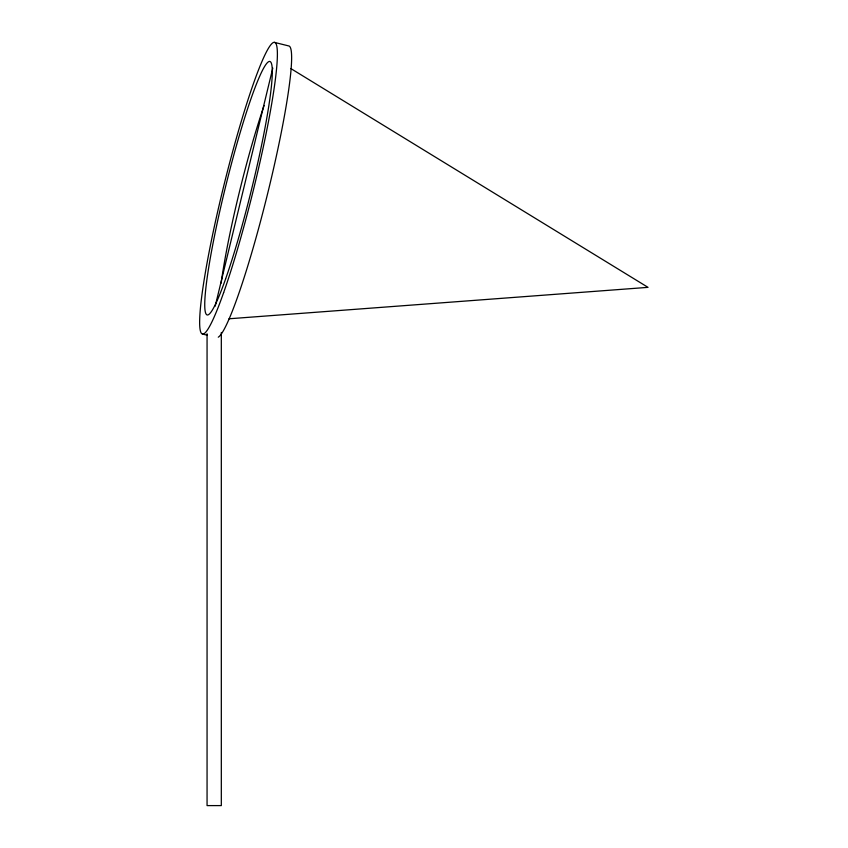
<?xml version="1.0" encoding="UTF-8"?>
<svg xmlns="http://www.w3.org/2000/svg" width="848" height="848" viewBox="0 0 848 848"><rect width="100%" height="100%" fill="white"/><g stroke="black" fill="none" stroke-linecap="round" stroke-linejoin="round"><path stroke-width="1.27" d="M215.212 306.128L272.802 68.073M228.971 318.784L648.02 287.355L290.8 68.54M274.434 42.4L288.67 45.919A150.202 14.872 -76.1 0 1 269.187 187.217A150.202 14.872 -76.1 0 1 218.275 337.186M202.608 334.059L207.347 335.236M221.317 332.458L221.317 805.6L207.06 805.6L207.06 333.783M221.137 283.168A130.55 12.932 -76.1 0 1 264.12 105.512M223.639 292.624A150.202 14.872 -76.1 0 0 277.063 47.838A150.202 14.872 -76.1 0 0 214.851 224.222A150.202 14.872 -76.1 0 0 223.639 292.624M225.589 278.971A130.55 12.932 -76.1 0 0 272.017 66.208A130.55 12.932 -76.1 0 0 217.947 219.515A130.55 12.932 -76.1 0 0 225.589 278.971"/></g></svg>
